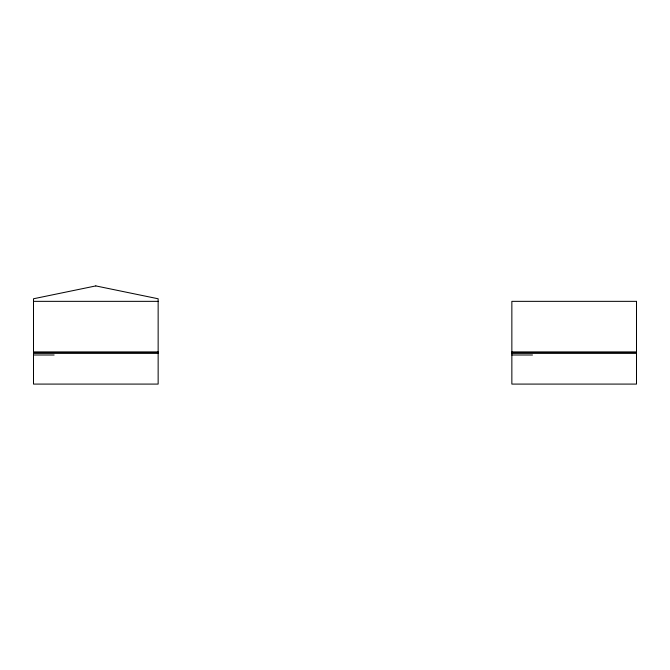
<?xml version="1.0" encoding="UTF-8"?>
<svg xmlns="http://www.w3.org/2000/svg" width="670" height="670" viewBox="0 0 670 670"><rect width="100%" height="100%" fill="white"/><g stroke="black" fill="none" stroke-linecap="round" stroke-linejoin="round"><path stroke-width="1" d="M33.5 301.349L158.145 301.349M33.5 351.901L158.145 351.901M511.855 351.901L636.5 351.901M33.5 352.73L158.145 352.73M511.855 352.73L636.5 352.73M33.5 353.14L158.145 353.14M511.855 353.14L636.5 353.14M33.5 355L54.136 355M511.855 355L532.491 355M95.818 285.914L33.5 298.77L33.5 384.086L158.145 384.086L158.145 298.77L95.818 285.914M636.5 301.349L511.855 301.349L511.855 384.086L636.5 384.086L636.5 301.349"/></g></svg>
